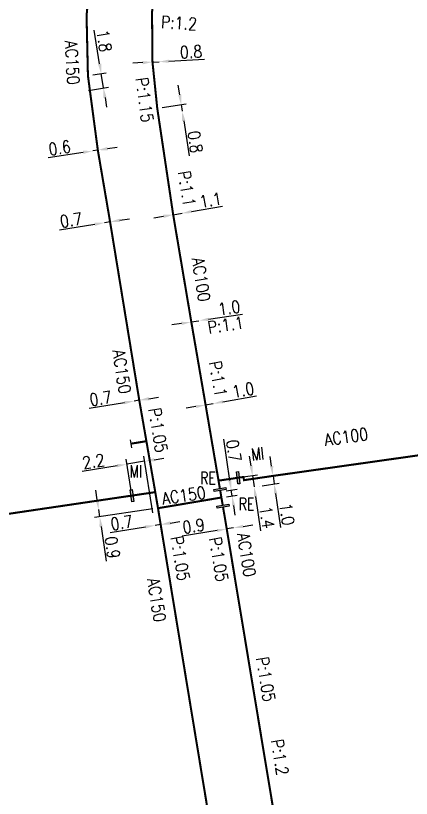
# Model space of a CAD drawing. Header units: millimetres. Extents: x 101000 to 102000, y 121011 to 122007.
# Drawn here: x 101480 to 101528.5, y 121808.1 to 121904.1 of the extents above; entities that cross this region are included whole.
import ezdxf
from ezdxf.enums import TextEntityAlignment as Align

# ---------------------------------------------------------------- set-up
doc = ezdxf.new("R2010")
doc.units = ezdxf.units.MM
doc.header["$PDMODE"] = 34
doc.linetypes.add('L_25_AP', pattern=[2000, 1000, 1000])
doc.layers.get('0').update_dxf_attribs({"linetype": 'CONTINUOUS'})
doc.layers.get('Defpoints').update_dxf_attribs({"linetype": 'CONTINUOUS'})
doc.layers.add('L_150', color=1, linetype='CONTINUOUS')
doc.layers.add('L_340', color=7, linetype='CONTINUOUS')
doc.styles.add('G_ROMANS', font='ROMANS.SHX', dxfattribs={"width": 0.75})
doc.styles.get("Standard").update_dxf_attribs({"font": 'romans.shx', "width": 0.85})
doc.dimstyles.get("Standard").update_dxf_attribs({"dimtxt": 1.5, "dimasz": 1.2, "dimexe": 0.625, "dimexo": 0.625, "dimgap": 0.25, "dimtad": 1, "dimdec": 1, "dimzin": 0, "dimdsep": 46, "dimtxsty": 'Standard', "dimcen": -0.5, "dimadec": 0, "dimazin": 0, "dimtfac": 1, "dimtdec": 1, "dimtmove": 0, "dimatfit": 3, "dimfxl": 0, "dimtolj": 1, "dimtzin": 0, "dimarcsym": 0})

# ---------------------------------------------------------------- blocks, each defined once
blk = doc.blocks.new('*D367')
at = {"layer": 'Defpoints', "color": 0, "linetype": 'Continuous', "transparency": 16777216}
for p in [(101507.975, 121847.116), (101509.587, 121846.342), (101511.681, 121846.651)]:
    blk.add_point(p, dxfattribs=at)
at = {"layer": 'L_150', "color": 0, "linetype": 'Continuous', "lineweight": -2, "transparency": 16777216}
for p, q in [((101511.36, 121848.828), (101511.185, 121850.016)), ((101508.593, 121847.207), (101512.153, 121847.732)), ((101511.535, 121847.641), (101511.681, 121846.651)), ((101510.205, 121846.434), (101512.299, 121846.742)), ((101511.856, 121845.464), (101512.467, 121841.32))]:
    blk.add_line(p, q, dxfattribs=at)
at = {"layer": 'L_150', "color": 0, "linetype": 'Continuous', "transparency": 16777216}
for points in [[(101511.558, 121848.858), (101511.162, 121848.799), (101511.535, 121847.641)], [(101512.054, 121845.493), (101511.658, 121845.435), (101511.681, 121846.651)]]:
    blk.add_solid(points, dxfattribs=at)
at = {"layer": 'L_150', "color": 0, "linetype": 'Continuous', "transparency": 16777216, "insert": (101513.239, 121842.944), "char_height": 1.5, "attachment_point": 5, "rotation": 278.38895}
blk.add_mtext('\\A1;1.0', dxfattribs=at)
blk = doc.blocks.new('*D368')
at = {"layer": 'Defpoints', "color": 0, "linetype": 'Continuous', "transparency": 16777216}
for p in [(101507.266, 121847.416), (101509.225, 121846.289), (101509.225, 121846.289)]:
    blk.add_point(p, dxfattribs=at)
at = {"layer": 'L_150', "color": 0, "linetype": 'Continuous', "lineweight": -2, "transparency": 16777216}
for p, q in [((101508.845, 121848.862), (101508.67, 121850.049)), ((101507.884, 121847.508), (101509.639, 121847.766)), ((101509.02, 121847.675), (101509.225, 121846.289)), ((101509.843, 121846.38), (101509.843, 121846.38)), ((101509.4, 121845.102), (101510.02, 121840.897))]:
    blk.add_line(p, q, dxfattribs=at)
at = {"layer": 'L_150', "color": 0, "linetype": 'Continuous', "transparency": 16777216}
for points in [[(101509.043, 121848.891), (101508.647, 121848.833), (101509.02, 121847.675)], [(101509.598, 121845.131), (101509.202, 121845.073), (101509.225, 121846.289)]]:
    blk.add_solid(points, dxfattribs=at)
at = {"layer": 'L_150', "color": 0, "linetype": 'Continuous', "transparency": 16777216, "insert": (101510.787, 121842.552), "char_height": 1.5, "attachment_point": 5, "rotation": 278.38895}
blk.add_mtext('\\A1;1.4', dxfattribs=at)
blk = doc.blocks.new('L_340_16')
at = {"linetype": 'Continuous'}
blk.add_hatch(color=0, dxfattribs=at).paths.add_polyline_path([(0.125, 0.75), (-0.125, 0.75), (-0.125, -0.75), (0.125, -0.75)])
at = {"color": 0, "linetype": 'Continuous'}
blk.add_lwpolyline([(-0.125, 0.75), (0.125, 0.75), (0.125, -0.75), (-0.125, -0.75)], close=True, dxfattribs=at)
at = {"color": 0, "linetype": 'Continuous', "width": 0.75}
for tag, height, flags, p in [('MI', 1.5, 8, (0, 3)), ('DEF_LEG', 1.2, 3, (0, -5)), ('DEF_COUP', 1.2, 3, (0, -7.5)), ('DEF_TYPE', 1.2, 3, (0, -10))]:
    blk.add_attdef(tag, text='', height=height, dxfattribs=dict(at, flags=flags)).set_placement(p, align=Align.MIDDLE)
blk = doc.blocks.new('*D369')
at = {"layer": 'Defpoints', "color": 0, "linetype": 'Continuous', "transparency": 16777216}
for p in [(101499.296, 121879.684), (101500.379, 121879.872), (101500.379, 121879.872)]:
    blk.add_point(p, dxfattribs=at)
at = {"layer": 'L_150', "color": 0, "linetype": 'Continuous', "lineweight": -2, "transparency": 16777216}
for p, q in [((101501.561, 121880.078), (101505.329, 121880.733)), ((101498.114, 121879.478), (101496.931, 121879.272)), ((101499.189, 121880.299), (101499.189, 121880.299)), ((101499.296, 121879.684), (101500.379, 121879.872))]:
    blk.add_line(p, q, dxfattribs=at)
at = {"layer": 'L_150', "color": 0, "linetype": 'Continuous', "transparency": 16777216}
for points in [[(101498.079, 121879.675), (101498.148, 121879.281), (101499.296, 121879.684)], [(101501.527, 121880.275), (101501.595, 121879.881), (101500.379, 121879.872)]]:
    blk.add_solid(points, dxfattribs=at)
at = {"layer": 'L_150', "color": 0, "linetype": 'Continuous', "transparency": 16777216, "insert": (101503.865, 121881.493), "char_height": 1.5, "attachment_point": 5, "rotation": 9.86862}
blk.add_mtext('\\A1;1.1', dxfattribs=at)
blk = doc.blocks.new('*D370')
at = {"layer": 'Defpoints', "color": 0, "linetype": 'Continuous', "transparency": 16777216}
for p in [(101504.204, 121856.519), (101504.204, 121856.519), (101503.27, 121856.354)]:
    blk.add_point(p, dxfattribs=at)
at = {"layer": 'L_150', "color": 0, "linetype": 'Continuous', "lineweight": -2, "transparency": 16777216}
for p, q in [((101505.386, 121856.728), (101509.511, 121857.458)), ((101503.27, 121856.354), (101504.204, 121856.519)), ((101502.089, 121856.145), (101500.907, 121855.936))]:
    blk.add_line(p, q, dxfattribs=at)
at = {"layer": 'L_150', "color": 0, "linetype": 'Continuous', "transparency": 16777216}
for points in [[(101505.351, 121856.925), (101505.42, 121856.531), (101504.204, 121856.519)], [(101502.054, 121856.342), (101502.124, 121855.948), (101503.27, 121856.354)]]:
    blk.add_solid(points, dxfattribs=at)
at = {"layer": 'L_150', "color": 0, "linetype": 'Continuous', "transparency": 16777216, "insert": (101507.865, 121858.182), "char_height": 1.5, "attachment_point": 5, "rotation": 10.03655}
blk.add_mtext('\\A1;1.0', dxfattribs=at)
blk = doc.blocks.new('*D372')
at = {"layer": 'Defpoints', "color": 0, "linetype": 'Continuous', "transparency": 16777216}
for p in [(101507.769, 121846.074), (101505.208, 121844.989), (101506.523, 121845.183)]:
    blk.add_point(p, dxfattribs=at)
at = {"layer": 'L_150', "color": 0, "linetype": 'Continuous', "lineweight": -2, "transparency": 16777216}
for p, q in [((101506.246, 121847.063), (101505.497, 121852.141)), ((101507.151, 121845.983), (101505.803, 121845.784)), ((101506.523, 121845.183), (101506.421, 121845.875)), ((101505.827, 121845.08), (101507.141, 121845.274)), ((101506.698, 121843.996), (101506.873, 121842.809))]:
    blk.add_line(p, q, dxfattribs=at)
at = {"layer": 'L_150', "color": 0, "linetype": 'Continuous', "transparency": 16777216}
for points in [[(101506.444, 121847.092), (101506.048, 121847.033), (101506.421, 121845.875)], [(101506.896, 121844.025), (101506.5, 121843.967), (101506.523, 121845.183)]]:
    blk.add_solid(points, dxfattribs=at)
at = {"layer": 'L_150', "color": 0, "linetype": 'Continuous', "transparency": 16777216, "insert": (101506.718, 121850.718), "char_height": 1.5, "attachment_point": 5, "rotation": 278.38895}
blk.add_mtext('\\A1;0.7', dxfattribs=at)
blk = doc.blocks.new('*D373')
at = {"layer": 'Defpoints', "color": 0, "linetype": 'Continuous', "transparency": 16777216}
for p in [(101497.071, 121841.557), (101497.761, 121841.669), (101497.836, 121841.211)]:
    blk.add_point(p, dxfattribs=at)
at = {"layer": 'L_150', "color": 0, "linetype": 'Continuous', "lineweight": -2, "transparency": 16777216}
for p, q in [((101497.736, 121841.828), (101497.661, 121842.286)), ((101498.946, 121841.862), (101500.13, 121842.055)), ((101495.886, 121841.364), (101491.572, 121840.661)), ((101497.761, 121841.669), (101497.071, 121841.557))]:
    blk.add_line(p, q, dxfattribs=at)
at = {"layer": 'L_150', "color": 0, "linetype": 'Continuous', "transparency": 16777216}
for points in [[(101498.914, 121842.06), (101498.978, 121841.665), (101497.761, 121841.669)], [(101495.854, 121841.561), (101495.918, 121841.166), (101497.071, 121841.557)]]:
    blk.add_solid(points, dxfattribs=at)
at = {"layer": 'L_150', "color": 0, "linetype": 'Continuous', "transparency": 16777216, "insert": (101492.976, 121841.903), "char_height": 1.5, "attachment_point": 5, "rotation": 9.25379}
blk.add_mtext('\\A1;0.7', dxfattribs=at)
blk = doc.blocks.new('*D374')
at = {"layer": 'Defpoints', "color": 0, "linetype": 'Continuous', "transparency": 16777216}
for p in [(101494.496, 121856.817), (101495.138, 121856.923), (101495.138, 121856.923)]:
    blk.add_point(p, dxfattribs=at)
at = {"layer": 'L_150', "color": 0, "linetype": 'Continuous', "lineweight": -2, "transparency": 16777216}
for p, q in [((101493.312, 121856.622), (101488.999, 121855.91)), ((101495.138, 121856.923), (101494.496, 121856.817)), ((101496.322, 121857.118), (101497.506, 121857.313))]:
    blk.add_line(p, q, dxfattribs=at)
at = {"layer": 'L_150', "color": 0, "linetype": 'Continuous', "transparency": 16777216}
for points in [[(101493.28, 121856.819), (101493.345, 121856.424), (101494.496, 121856.817)], [(101496.29, 121857.315), (101496.355, 121856.921), (101495.138, 121856.923)]]:
    blk.add_solid(points, dxfattribs=at)
at = {"layer": 'L_150', "color": 0, "linetype": 'Continuous', "transparency": 16777216, "insert": (101490.401, 121857.155), "char_height": 1.5, "attachment_point": 5, "rotation": 9.36672}
blk.add_mtext('\\A1;0.7', dxfattribs=at)
blk = doc.blocks.new('*D376')
at = {"layer": 'Defpoints', "color": 0, "linetype": 'Continuous', "transparency": 16777216}
for p in [(101495.787, 121849.432), (101494.246, 121845.227), (101496.92, 121842.478)]:
    blk.add_point(p, dxfattribs=at)
at = {"layer": 'L_340', "color": 0, "linetype": 'Continuous', "lineweight": -2, "transparency": 16777216}
for p, q in [((101494.145, 121845.844), (101493.518, 121849.696)), ((101496.82, 121843.094), (101495.687, 121850.049)), ((101496.972, 121849.625), (101498.156, 121849.818)), ((101492.434, 121848.886), (101488.119, 121848.183)), ((101495.787, 121849.432), (101493.618, 121849.079))]:
    blk.add_line(p, q, dxfattribs=at)
at = {"layer": 'L_340', "color": 0, "linetype": 'Continuous', "transparency": 16777216}
for points in [[(101496.94, 121849.823), (101497.004, 121849.428), (101495.787, 121849.432)], [(101492.402, 121849.083), (101492.466, 121848.688), (101493.618, 121849.079)]]:
    blk.add_solid(points, dxfattribs=at)
at = {"layer": 'L_340', "color": 0, "linetype": 'Continuous', "transparency": 16777216, "insert": (101489.524, 121849.425), "char_height": 1.5, "attachment_point": 5, "rotation": 9.25379}
blk.add_mtext('\\A1;2.2', dxfattribs=at)
blk = doc.blocks.new('*D184')
at = {"layer": 'Defpoints', "color": 0, "linetype": 'Continuous', "transparency": 16777216}
for p in [(101505.713, 121842.032), (101506.697, 121841.263), (101506.697, 121841.263)]:
    blk.add_point(p, dxfattribs=at)
at = {"layer": 'L_150', "color": 0, "linetype": 'Continuous', "lineweight": -2, "transparency": 16777216}
for p, q in [((101505.812, 121841.414), (101505.956, 121840.511)), ((101506.697, 121841.263), (101505.857, 121841.129)), ((101507.882, 121841.452), (101509.067, 121841.642)), ((101504.672, 121840.939), (101500.416, 121840.259))]:
    blk.add_line(p, q, dxfattribs=at)
at = {"layer": 'L_150', "color": 0, "linetype": 'Continuous', "transparency": 16777216}
for points in [[(101504.641, 121841.137), (101504.704, 121840.742), (101505.857, 121841.129)], [(101507.85, 121841.65), (101507.913, 121841.255), (101506.697, 121841.263)]]:
    blk.add_solid(points, dxfattribs=at)
at = {"layer": 'L_150', "color": 0, "linetype": 'Continuous', "transparency": 16777216, "insert": (101501.794, 121841.492), "char_height": 1.5, "attachment_point": 5, "rotation": 9.08118}
blk.add_mtext('\\A1;0.9', dxfattribs=at)
blk = doc.blocks.new('*D185')
at = {"layer": 'Defpoints', "color": 0, "linetype": 'Continuous', "transparency": 16777216}
for p in [(101501.518, 121866.534), (101502.457, 121866.678), (101502.457, 121866.678)]:
    blk.add_point(p, dxfattribs=at)
at = {"layer": 'L_150', "color": 0, "linetype": 'Continuous', "lineweight": -2, "transparency": 16777216}
for p, q in [((101503.643, 121866.861), (101507.784, 121867.5)), ((101500.332, 121866.351), (101499.146, 121866.168)), ((101501.518, 121866.534), (101502.457, 121866.678)), ((101502.552, 121866.061), (101502.552, 121866.061)), ((101501.614, 121865.916), (101501.614, 121865.916))]:
    blk.add_line(p, q, dxfattribs=at)
at = {"layer": 'L_150', "color": 0, "linetype": 'Continuous', "transparency": 16777216}
for points in [[(101503.613, 121867.059), (101503.674, 121866.664), (101502.457, 121866.678)], [(101500.302, 121866.548), (101500.363, 121866.153), (101501.518, 121866.534)]]:
    blk.add_solid(points, dxfattribs=at)
at = {"layer": 'L_150', "color": 0, "linetype": 'Continuous', "transparency": 16777216, "insert": (101506.154, 121868.26), "char_height": 1.5, "attachment_point": 5, "rotation": 8.76639}
blk.add_mtext('\\A1;1.0', dxfattribs=at)
blk = doc.blocks.new('*D186')
at = {"layer": 'Defpoints', "color": 0, "linetype": 'Continuous', "transparency": 16777216}
for p in [(101496.759, 121898.412), (101497.558, 121898.457), (101497.558, 121898.457)]:
    blk.add_point(p, dxfattribs=at)
at = {"layer": 'L_150', "color": 0, "linetype": 'Continuous', "lineweight": -2, "transparency": 16777216}
for p, q in [((101498.756, 121898.523), (101503.121, 121898.767)), ((101495.561, 121898.345), (101494.363, 121898.278)), ((101496.759, 121898.412), (101497.558, 121898.457))]:
    blk.add_line(p, q, dxfattribs=at)
at = {"layer": 'L_150', "color": 0, "linetype": 'Continuous', "transparency": 16777216}
for points in [[(101498.745, 121898.723), (101498.767, 121898.324), (101497.558, 121898.457)], [(101495.55, 121898.545), (101495.572, 121898.146), (101496.759, 121898.412)]]:
    blk.add_solid(points, dxfattribs=at)
at = {"layer": 'L_150', "color": 0, "linetype": 'Continuous', "transparency": 16777216, "insert": (101501.482, 121899.677), "char_height": 1.5, "attachment_point": 5, "rotation": 3.18982}
blk.add_mtext('\\A1;0.8', dxfattribs=at)
blk = doc.blocks.new('*D195')
at = {"layer": 'Defpoints', "color": 0, "linetype": 'Continuous', "transparency": 16777216}
for p in [(101490.868, 121878.699), (101490.868, 121878.699), (101491.559, 121878.813)]:
    blk.add_point(p, dxfattribs=at)
at = {"layer": 'L_150', "color": 0, "linetype": 'Continuous', "lineweight": -2, "transparency": 16777216}
for p, q in [((101489.684, 121878.504), (101485.371, 121877.793)), ((101491.559, 121878.813), (101490.868, 121878.699)), ((101492.743, 121879.008), (101493.927, 121879.203))]:
    blk.add_line(p, q, dxfattribs=at)
at = {"layer": 'L_150', "color": 0, "linetype": 'Continuous', "transparency": 16777216}
for points in [[(101489.651, 121878.701), (101489.716, 121878.306), (101490.868, 121878.699)], [(101492.71, 121879.205), (101492.775, 121878.811), (101491.559, 121878.813)]]:
    blk.add_solid(points, dxfattribs=at)
at = {"layer": 'L_150', "color": 0, "linetype": 'Continuous', "transparency": 16777216, "insert": (101486.773, 121879.038), "char_height": 1.5, "attachment_point": 5, "rotation": 9.35785}
blk.add_mtext('\\A1;0.7', dxfattribs=at)
blk = doc.blocks.new('*D196')
at = {"layer": 'Defpoints', "color": 0, "linetype": 'Continuous', "transparency": 16777216}
for p in [(101489.464, 121887.52), (101489.464, 121887.52), (101490.057, 121887.613)]:
    blk.add_point(p, dxfattribs=at)
at = {"layer": 'L_150', "color": 0, "linetype": 'Continuous', "lineweight": -2, "transparency": 16777216}
for p, q in [((101488.278, 121887.335), (101483.959, 121886.66)), ((101490.057, 121887.613), (101489.464, 121887.52)), ((101491.242, 121887.798), (101492.428, 121887.983))]:
    blk.add_line(p, q, dxfattribs=at)
at = {"layer": 'L_150', "color": 0, "linetype": 'Continuous', "transparency": 16777216}
for points in [[(101488.248, 121887.532), (101488.309, 121887.137), (101489.464, 121887.52)], [(101491.212, 121887.995), (101491.273, 121887.6), (101490.057, 121887.613)]]:
    blk.add_solid(points, dxfattribs=at)
at = {"layer": 'L_150', "color": 0, "linetype": 'Continuous', "transparency": 16777216, "insert": (101485.372, 121887.892), "char_height": 1.5, "attachment_point": 5, "rotation": 8.8836}
blk.add_mtext('\\A1;0.6', dxfattribs=at)
blk = doc.blocks.new('L_340_07')
at = {"color": 0, "linetype": 'Continuous', "const_width": 0.25, "flags": 128}
blk.add_lwpolyline([(0, 0), (1.25, 0)], dxfattribs=at)
at = {"color": 0, "linetype": 'Continuous', "flags": 128}
blk.add_lwpolyline([(1.25, -0.5), (1.25, 0.5)], dxfattribs=at)
at = {"color": 0, "linetype": 'Continuous', "style": 'G_ROMANS', "width": 0.75, "flags": 3}
for tag, p in [('DEF_LEG', (0.723, -3.465)), ('DEF_COUP', (0.723, -5.965)), ('DEF_TYPE', (0.723, -8.465))]:
    blk.add_attdef(tag, text='', height=1.2, dxfattribs=at).set_placement(p, align=Align.MIDDLE)
blk = doc.blocks.new('L_340_20')
at = {"linetype": 'Continuous'}
blk.add_hatch(color=0, dxfattribs=at).paths.add_polyline_path([(0.125, 0.75), (-0.125, 0.75), (-0.125, -0.75), (0.125, -0.75)])
at = {"color": 0, "linetype": 'Continuous'}
blk.add_lwpolyline([(-0.125, 0.75), (0.125, 0.75), (0.125, -0.75), (-0.125, -0.75)], close=True, dxfattribs=at)
at = {"color": 0, "linetype": 'Continuous', "width": 0.75}
for tag, height, flags, p in [('RE', 1.5, 8, (0, 3)), ('DEF_LEG', 1.2, 3, (0, -5)), ('DEF_COUP', 1.2, 3, (0, -7.5)), ('DEF_TYPE', 1.2, 3, (0, -10))]:
    blk.add_attdef(tag, text='', height=height, dxfattribs=dict(at, flags=flags)).set_placement(p, align=Align.MIDDLE)
blk = doc.blocks.new('*D644')
at = {"layer": 'Defpoints', "color": 0, "linetype": 'Continuous', "transparency": 16777216}
for p in [(101490.149, 121843.513), (101490.149, 121843.513), (101497.434, 121843.676)]:
    blk.add_point(p, dxfattribs=at)
at = {"layer": 'L_150', "color": 0, "linetype": 'Continuous', "lineweight": -2, "transparency": 16777216}
for p, q in [((101489.975, 121844.7), (101489.8, 121845.888)), ((101496.816, 121843.586), (101489.662, 121842.533)), ((101490.149, 121843.513), (101490.28, 121842.624)), ((101490.455, 121841.437), (101491.082, 121837.171))]:
    blk.add_line(p, q, dxfattribs=at)
at = {"layer": 'L_150', "color": 0, "linetype": 'Continuous', "transparency": 16777216}
for points in [[(101490.173, 121844.73), (101489.777, 121844.671), (101490.149, 121843.513)], [(101490.652, 121841.466), (101490.257, 121841.408), (101490.28, 121842.624)]]:
    blk.add_solid(points, dxfattribs=at)
at = {"layer": 'L_150', "color": 0, "linetype": 'Continuous', "transparency": 16777216, "insert": (101491.845, 121838.855), "char_height": 1.5, "attachment_point": 5, "rotation": 278.36524}
blk.add_mtext('\\A1;0.9', dxfattribs=at)
blk = doc.blocks.new('*D431')
at = {"layer": 'Defpoints', "color": 0, "linetype": 'Continuous', "transparency": 16777216}
for p in [(101488.844, 121896.757), (101488.303, 121894.848), (101490.75, 121895.239)]:
    blk.add_point(p, dxfattribs=at)
at = {"layer": 'L_150', "color": 0, "linetype": 'Continuous', "lineweight": -2, "transparency": 16777216}
for p, q in [((101490.277, 121898.201), (101489.616, 121902.338)), ((101489.461, 121896.856), (101491.083, 121897.115)), ((101490.75, 121895.239), (101490.466, 121897.016)), ((101488.92, 121894.946), (101491.367, 121895.337)), ((101490.939, 121894.054), (101491.128, 121892.869))]:
    blk.add_line(p, q, dxfattribs=at)
at = {"layer": 'L_150', "color": 0, "linetype": 'Continuous', "transparency": 16777216}
for points in [[(101490.474, 121898.233), (101490.079, 121898.17), (101490.466, 121897.016)], [(101491.137, 121894.085), (101490.742, 121894.022), (101490.75, 121895.239)]]:
    blk.add_solid(points, dxfattribs=at)
at = {"layer": 'L_150', "color": 0, "linetype": 'Continuous', "transparency": 16777216, "insert": (101490.839, 121901.02), "char_height": 1.5, "attachment_point": 5, "rotation": 279.07615}
blk.add_mtext('\\A1;1.8', dxfattribs=at)
blk = doc.blocks.new('*D432')
at = {"layer": 'Defpoints', "color": 0, "linetype": 'Continuous', "transparency": 16777216}
for p in [(101497.344, 121892.74), (101500.401, 121892.405), (101500.401, 121892.405)]:
    blk.add_point(p, dxfattribs=at)
at = {"layer": 'L_150', "color": 0, "linetype": 'Continuous', "lineweight": -2, "transparency": 16777216}
for p, q in [((101500.094, 121894.382), (101499.91, 121895.567)), ((101497.962, 121892.836), (101500.896, 121893.292)), ((101500.278, 121893.196), (101500.401, 121892.405)), ((101500.585, 121891.22), (101501.256, 121886.9))]:
    blk.add_line(p, q, dxfattribs=at)
at = {"layer": 'L_150', "color": 0, "linetype": 'Continuous', "transparency": 16777216}
for points in [[(101500.292, 121894.412), (101499.896, 121894.351), (101500.278, 121893.196)], [(101500.783, 121891.25), (101500.388, 121891.189), (101500.401, 121892.405)]]:
    blk.add_solid(points, dxfattribs=at)
at = {"layer": 'L_150', "color": 0, "linetype": 'Continuous', "transparency": 16777216, "insert": (101502.001, 121888.62), "char_height": 1.5, "attachment_point": 5, "rotation": 278.82834}
blk.add_mtext('\\A1;0.8', dxfattribs=at)

msp = doc.modelspace()

# ---------------------------------------------------------------- linework, layer by layer
at = {"layer": 'L_150', "linetype": 'L_25_AP', "const_width": 0.25, "flags": 128}
for points in [[(101500.228, 122000), (101497.843, 121980.962), (101495.616, 121963.742), (101495.616, 121963.742), (101493.138, 121943.739), (101490.065, 121919.101), (101488.677, 121904.104), (101488.844, 121896.757), (101490.057, 121887.613), (101491.559, 121878.813), (101495.138, 121856.923), (101496.012, 121851.902), (101497.082, 121845.757), (101497.434, 121843.676), (101497.836, 121841.211), (101501.715, 121817.646), (101503.572, 121806.379), (101505.348, 121795.6), (101505.948, 121791.986), (101507.463, 121782.853), (101511.66, 121757.539), (101518.575, 121716.345), (101524.464, 121681.11), (101529.625, 121650.667), (101533.242, 121628.896), (101533.985, 121624.428), (101534.816, 121619.196), (101535.233, 121616.629), (101537.264, 121607.335)], [(101505.018, 121846.102), (101504.855, 121847.06), (101503.27, 121856.354), (101501.518, 121866.534), (101499.296, 121879.684), (101497.344, 121892.74), (101496.759, 121898.412), (101496.703, 121904.514), (101497.704, 121915.584), (101498.941, 121926.529), (101500.745, 121940.41)], [(101598.062, 121858.732), (101596.952, 121858.602), (101595.579, 121859.688), (101593.218, 121859.333), (101565.801, 121855.52), (101542.776, 121852.13), (101531.145, 121850.418), (101511.439, 121847.627), (101507.975, 121847.116), (101507.917, 121847.507), (101507.266, 121847.416), (101504.855, 121847.06)], [(101496.012, 121851.902), (101495.334, 121851.791)], [(101505.368, 121844.051), (101505.208, 121844.989), (101505.06, 121845.856)], [(101407.855, 121840.368), (101409.974, 121840.689), (101410.073, 121839.959), (101412.877, 121840.367), (101446.215, 121844.856), (101447.111, 121844.985), (101448.262, 121838.546), (101450.08, 121838.795), (101470.438, 121841.704), (101494.246, 121845.227), (101497.093, 121845.646)], [(101505.208, 121844.989), (101497.434, 121843.676)], [(101528.063, 121707.081), (101526.024, 121718.799), (101522.04, 121743.54), (101520.627, 121752.648), (101514.323, 121790.111), (101505.713, 121842.032), (101505.41, 121843.805)]]:
    msp.add_lwpolyline(points, dxfattribs=at)

# ---------------------------------------------------------------- block references
at = {"layer": 'L_340', "rotation": 189.3712753773443}
msp.add_blockref('L_340_07', (101495.334, 121851.791), dxfattribs=at)
msp.add_blockref('L_340_07', (101495.334, 121851.791), dxfattribs=at)
at = {"layer": 'L_340'}
ref = msp.add_blockref('L_340_16', (101507.266, 121847.416), dxfattribs=dict(at, rotation=7.093185678241436))
ref.add_attrib('MI', 'MI', dxfattribs={"layer": '0', "color": 0, "linetype": 'Continuous', "height": 1.5, "rotation": 7.09319, "width": 0.75, "flags": 8}).set_placement((101509.639, 121850.346), align=Align.MIDDLE)
ref = msp.add_blockref('L_340_16', (101494.246, 121845.227), dxfattribs=dict(at, rotation=8.365236943541877))
ref.add_attrib('MI', 'MI', dxfattribs={"layer": '0', "color": 0, "linetype": 'Continuous', "height": 1.5, "width": 0.75, "flags": 8}).set_placement((101494.705, 121848.199), align=Align.MIDDLE)
ref = msp.add_blockref('L_340_20', (101505.039, 121845.979), dxfattribs=dict(at, rotation=278.388949664343))
ref.add_attrib('RE', 'RE', dxfattribs={"layer": '0', "color": 0, "linetype": 'Continuous', "height": 1.5, "width": 0.75, "flags": 8}).set_placement((101503.561, 121847.371), align=Align.MIDDLE)
ref = msp.add_blockref('L_340_20', (101505.389, 121843.928), dxfattribs=dict(at, rotation=279.6866813444498))
ref.add_attrib('RE', 'RE', dxfattribs={"layer": '0', "color": 0, "linetype": 'Continuous', "height": 1.5, "width": 0.75, "flags": 8}).set_placement((101508.295, 121844.188), align=Align.MIDDLE)

# ---------------------------------------------------------------- texts
at = {"layer": 'L_150', "linetype": 'Continuous', "width": 0.85}
for s, rotation, p in [('P:1.2', 356.69472, (101497.748, 121902.595)), ('AC150', 273.28148, (101486.018, 121901.005)), ('P:1.15', 277.84851, (101494.673, 121896.396)), ('P:1.1', 280.03655, (101503.669, 121861.577)), ('P:1.05', 279.51124, (101496.251, 121855.841)), ('AC150', 8.35153, (101498.026, 121844.105)), ('P:1.05', 279.51124, (101498.972, 121840.114)), ('AC150', 279.35727, (101496.083, 121834.96))]:
    msp.add_text(s, height=1.5, rotation=rotation, dxfattribs=at).set_placement(p)
for s, p in [('P:1.05', (101504.877, 121837.394)), ('P:1.05', (101510.644, 121822.674)), ('P:1.2', (101512.372, 121813.111))]:
    msp.add_text(s, height=1.5, rotation=279.51124, dxfattribs=at).set_placement(p, align=Align.MIDDLE_CENTER)
at = {"layer": 'L_150', "linetype": 'Continuous', "char_height": 1.5, "attachment_point": 7}
for s, insert, rotation in [('P:1.1', (101499.856, 121884.933), 279.39702), ('AC100', (101501.573, 121874.291), 278.76639), ('P:1.1', (101503.653, 121865.078), 8.76639), ('AC150', (101491.851, 121862.982), 278.76639), ('AC100', (101517.931, 121851.304), 8.30111), ('AC100', (101507.12, 121840.504), 279.08118)]:
    msp.add_mtext(s, dxfattribs=dict(at, insert=insert, rotation=rotation))

# ---------------------------------------------------------------- dimensions: what is measured, and where the dimension line sits
at = {"layer": 'L_150', "linetype": 'Continuous'}
for base, p1, p2, angle, picture, middle in [((101490.75, 121895.239), (101488.844, 121896.757), (101488.303, 121894.848), 99.07615, '*D431', (101489.852, 121900.862)), ((101497.558, 121898.457), (101496.759, 121898.412), (101497.558, 121898.457), 183.18982, '*D186', (101501.538, 121898.678)), ((101500.401, 121892.405), (101497.344, 121892.74), (101500.401, 121892.405), 98.82834, '*D432', (101501.013, 121888.467)), ((101489.464, 121887.52), (101490.057, 121887.613), (101489.464, 121887.52), 8.8836, '*D196', (101485.526, 121886.904)), ((101500.379, 121879.872), (101499.296, 121879.684), (101500.379, 121879.872), 9.86862, '*D369', (101504.036, 121880.508)), ((101490.868, 121878.699), (101491.559, 121878.813), (101490.868, 121878.699), 9.35785, '*D195', (101486.935, 121878.051)), ((101502.4572, 121866.6784), (101501.5183, 121866.5336), (101502.4572, 121866.6784), 188.76639, '*D185', (101506.3064, 121867.272)), ((101495.138, 121856.923), (101494.496, 121856.817), (101495.138, 121856.923), 9.36672, '*D374', (101490.564, 121856.168)), ((101506.523, 121845.183), (101507.769, 121846.074), (101505.208, 121844.989), 278.38895, '*D372', (101505.728, 121850.572)), ((101509.225, 121846.289), (101507.266, 121847.416), (101509.225, 121846.289), 278.38895, '*D368', (101509.797, 121842.406)), ((101511.681, 121846.651), (101507.975, 121847.116), (101509.587, 121846.342), 278.38895, '*D367', (101512.249, 121842.798)), ((101490.149, 121843.513), (101497.434, 121843.676), (101490.149, 121843.513), 278.36524, '*D644', (101490.856, 121838.71)), ((101497.761, 121841.669), (101497.071, 121841.557), (101497.836, 121841.211), 9.25379, '*D373', (101493.137, 121840.916)), ((101506.696757713, 121841.262813994), (101505.713080745, 121842.031644012), (101506.696757713, 121841.262813994), 189.081177896, '*D184', (101501.951632312, 121840.504366765))]:
    dim = msp.add_linear_dim(base=base, p1=p1, p2=p2, angle=angle, dimstyle='Standard', dxfattribs=at)
    dim.commit()
    dim.dimension.update_dxf_attribs({"geometry": picture, "text_midpoint": middle, "dimtype": 160})
dim = msp.add_linear_dim(base=(101504.204, 121856.519), p1=(101503.27, 121856.354), p2=(101504.204, 121856.519), angle=10.03655, text='1.0', dimstyle='Standard', dxfattribs=at)
dim.commit()
dim.dimension.update_dxf_attribs({"geometry": '*D370', "text_midpoint": (101508.039, 121857.198), "dimtype": 160})
at = {"layer": 'L_340', "linetype": 'Continuous'}
dim = msp.add_linear_dim(base=(101495.787, 121849.432), p1=(101494.246, 121845.227), p2=(101496.92, 121842.478), angle=9.25379, dimstyle='Standard', dxfattribs=at)
dim.commit()
dim.dimension.update_dxf_attribs({"geometry": '*D376', "text_midpoint": (101489.685, 121848.438), "dimtype": 160})

doc.saveas('drawing.dxf')
